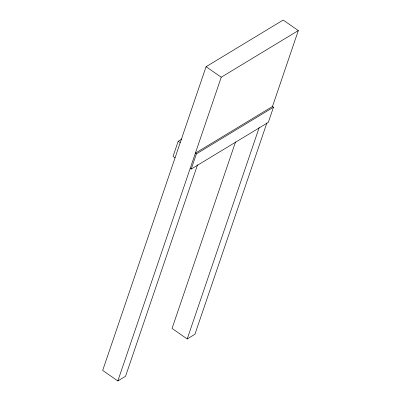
<?xml version="1.0" encoding="UTF-8"?>
<svg xmlns="http://www.w3.org/2000/svg" width="401" height="401" viewBox="0 0 401 401"><rect width="100%" height="100%" fill="white"/><g stroke="black" fill="none" stroke-linecap="round" stroke-linejoin="round"><path stroke-width="0.6" d="M181.954 138.972L178.204 141.237L173.037 156.425L175.057 157.829M272.469 106.501L273.482 107.197L196.395 153.859L195.387 153.157L272.469 106.501L298.319 30.566L283.161 20.05L206.074 66.711L102.681 370.434L117.839 380.95L125.548 376.283L197.523 164.861M117.839 380.95L221.232 77.228L298.319 30.566M190.214 168.345L191.227 169.047L196.395 153.859M235.562 141.889L172.059 328.439L187.217 338.955L194.926 334.289L266.901 122.871M187.217 338.955L259.191 127.533M273.482 107.197L268.314 122.385L191.227 169.047M206.074 66.711L221.232 77.228M178.204 141.237L180.224 142.641"/></g></svg>
